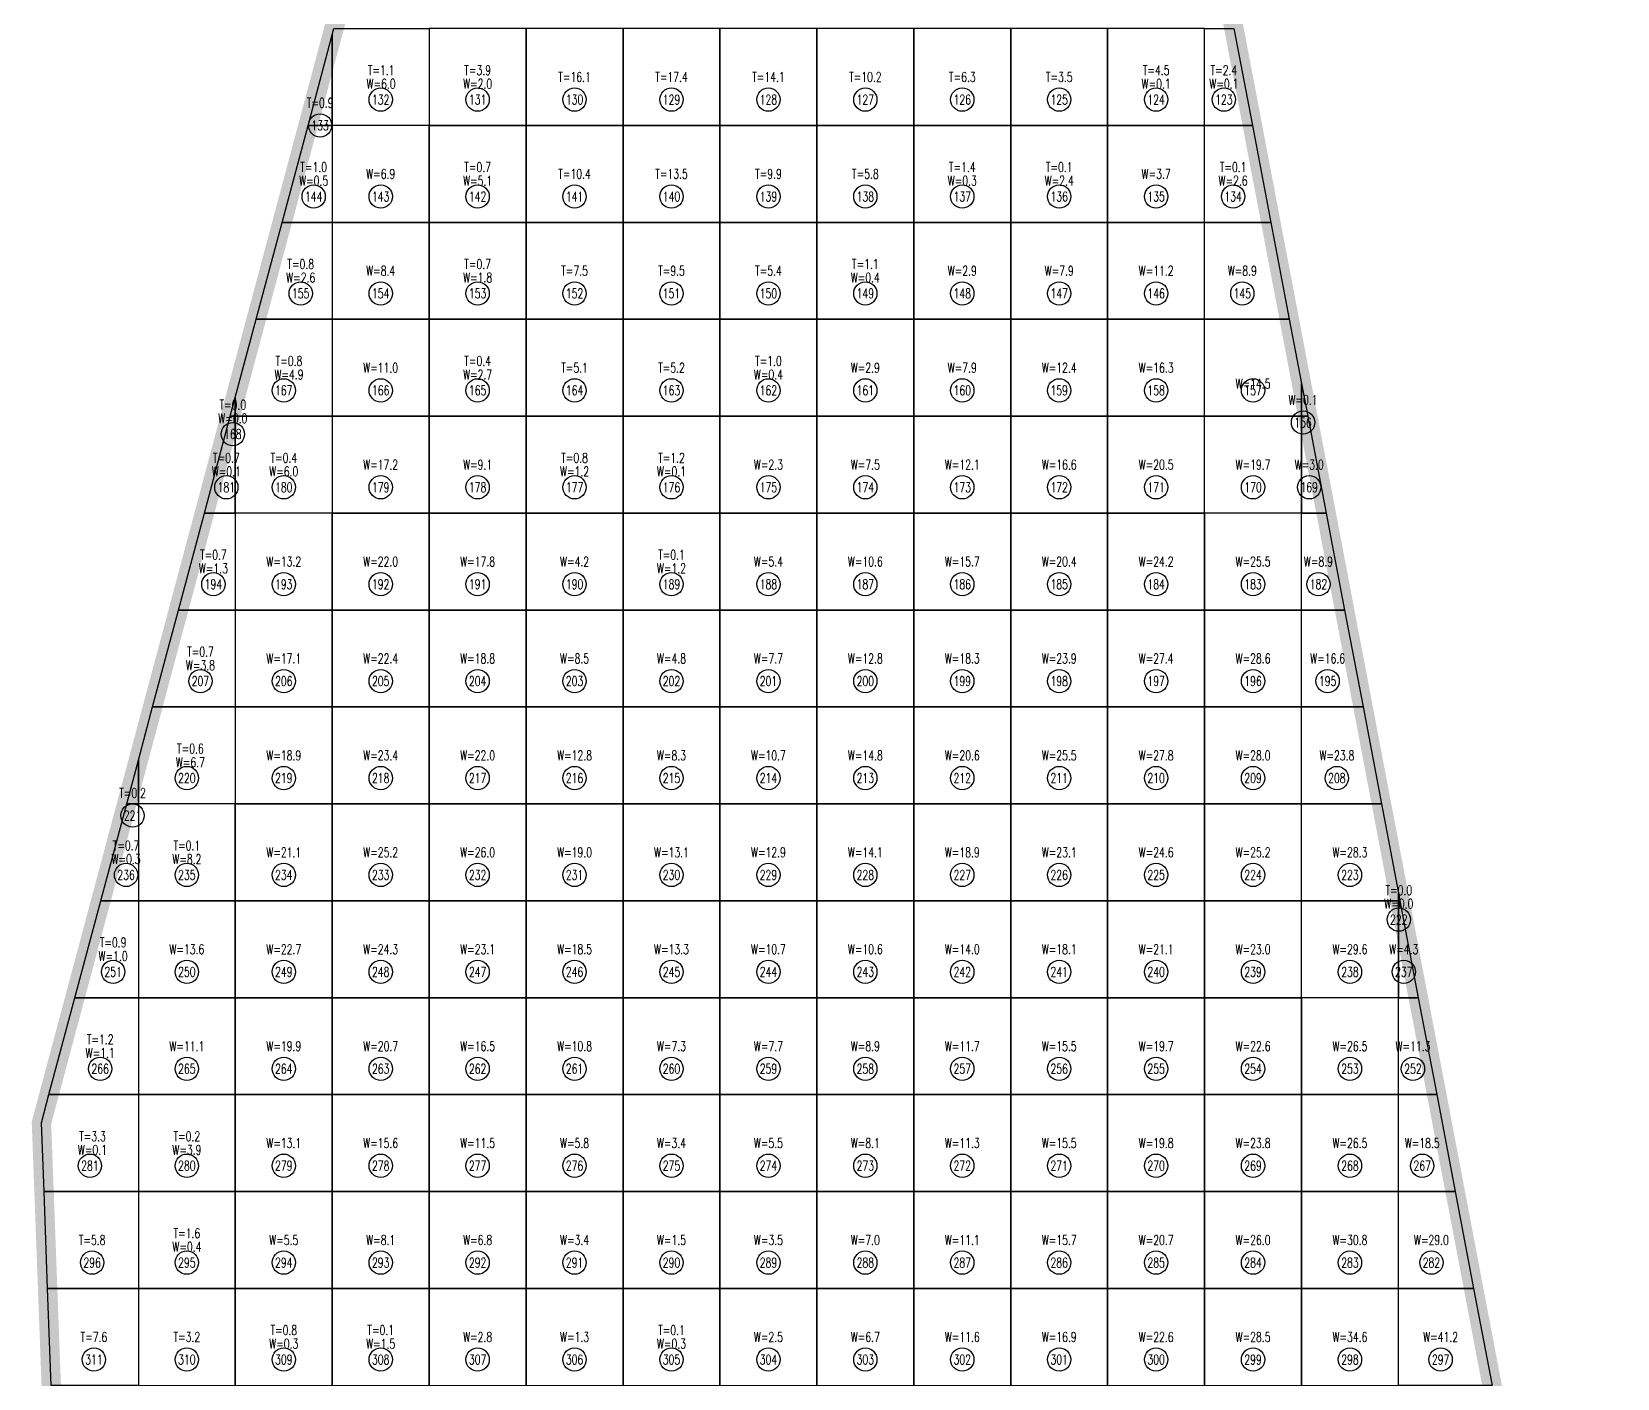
# Model space of a CAD drawing. Extents: x 4283 to 40403, y 1134 to 1764.
# Drawn here: x 28067.52 to 28106.47, y 1604.12 to 1637.2 of the extents above; entities that cross this region are included whole.
import ezdxf
from ezdxf.enums import TextEntityAlignment as Align

# ---------------------------------------------------------------- set-up
doc = ezdxf.new("R2010")
doc.units = 0
for name, color, linetype in [('tdz_1-6方格网', 2, 'Continuous'), ('tdz_1-6方格网计算', 7, 'Continuous'), ('tdz_格田', 6, 'Continuous')]:
    doc.layers.add(name, color=color, linetype=linetype)
doc.styles.add('GLandNum', font='txt_____.ttf', dxfattribs={"width": 0.7, "height": 0.5})

msp = doc.modelspace()

# ---------------------------------------------------------------- linework, layer by layer
at = {"layer": 'tdz_1-6方格网', "linetype": 'Continuous'}
for points in [[(28074.905, 1637.119, 1621.792), (28074.905, 1634.894, 1622.056), (28074.311, 1634.894, 1621.929)], [(28074.947, 1637.275, 1621.782), (28077.286, 1637.275, 1621.752), (28077.286, 1634.894, 1622.241), (28074.905, 1634.894, 1622.056), (28074.905, 1637.119, 1621.792)], [(28077.286, 1637.275, 1621.752), (28077.286, 1634.894, 1622.241), (28079.667, 1634.894, 1621.48), (28079.667, 1637.275, 1621.253)], [(28079.667, 1637.275, 1621.253), (28079.667, 1634.894, 1621.48), (28082.048, 1634.894, 1621.137), (28082.048, 1637.275, 1620.964)], [(28082.048, 1637.275, 1620.964), (28082.048, 1634.894, 1621.137), (28084.429, 1634.894, 1620.981), (28084.429, 1637.275, 1620.816)], [(28084.429, 1637.275, 1620.816), (28084.429, 1634.894, 1620.981), (28086.81, 1634.894, 1620.846), (28086.81, 1637.275, 1620.68)], [(28086.81, 1637.275, 1620.68), (28086.81, 1634.894, 1620.846), (28089.191, 1634.894, 1620.712), (28089.191, 1637.275, 1620.546)], [(28089.191, 1637.275, 1620.546), (28089.191, 1634.894, 1620.712), (28091.572, 1634.894, 1620.587), (28091.572, 1637.275, 1620.405)], [(28091.572, 1637.275, 1620.405), (28091.572, 1634.894, 1620.587), (28093.953, 1634.894, 1620.456), (28093.953, 1637.275, 1620.143)], [(28093.953, 1637.275, 1620.143), (28093.953, 1634.894, 1620.456), (28096.334, 1634.894, 1620.2), (28096.334, 1637.275, 1619.844)], [(28096.334, 1637.275, 1619.844), (28097.056, 1637.275, 1619.812), (28097.509, 1634.894, 1620.055), (28096.334, 1634.894, 1620.2)], [(28074.311, 1634.894, 1621.929), (28074.905, 1634.894, 1622.056), (28074.905, 1632.513, 1622.31), (28073.675, 1632.513, 1622.074)], [(28074.905, 1634.894, 1622.056), (28074.905, 1632.513, 1622.31), (28077.286, 1632.513, 1622.105), (28077.286, 1634.894, 1622.241)], [(28077.286, 1634.894, 1622.241), (28077.286, 1632.513, 1622.105), (28079.667, 1632.513, 1621.722), (28079.667, 1634.894, 1621.48)], [(28079.667, 1634.894, 1621.48), (28079.667, 1632.513, 1621.722), (28082.048, 1632.513, 1621.284), (28082.048, 1634.894, 1621.137)], [(28082.048, 1634.894, 1621.137), (28082.048, 1632.513, 1621.284), (28084.429, 1632.513, 1621.149), (28084.429, 1634.894, 1620.981)], [(28084.429, 1634.894, 1620.981), (28084.429, 1632.513, 1621.149), (28086.81, 1632.513, 1621.02), (28086.81, 1634.894, 1620.846)], [(28086.81, 1634.894, 1620.846), (28086.81, 1632.513, 1621.02), (28089.191, 1632.513, 1620.896), (28089.191, 1634.894, 1620.712)], [(28089.191, 1634.894, 1620.712), (28089.191, 1632.513, 1620.896), (28091.572, 1632.513, 1620.772), (28091.572, 1634.894, 1620.587)], [(28091.572, 1634.894, 1620.587), (28091.572, 1632.513, 1620.772), (28093.953, 1632.513, 1620.65), (28093.953, 1634.894, 1620.456)], [(28093.953, 1634.894, 1620.456), (28093.953, 1632.513, 1620.65), (28096.334, 1632.513, 1620.46), (28096.334, 1634.894, 1620.2)], [(28096.334, 1634.894, 1620.2), (28097.509, 1634.894, 1620.055), (28097.962, 1632.513, 1620.209), (28096.334, 1632.513, 1620.46)], [(28073.675, 1632.513, 1622.074), (28074.905, 1632.513, 1622.31), (28074.905, 1630.132, 1622.53), (28073.038, 1630.132, 1622.22)], [(28074.905, 1632.513, 1622.31), (28074.905, 1630.132, 1622.53), (28077.286, 1630.132, 1622.126), (28077.286, 1632.513, 1622.105)], [(28077.286, 1632.513, 1622.105), (28077.286, 1630.132, 1622.126), (28079.667, 1630.132, 1621.733), (28079.667, 1632.513, 1621.722)], [(28079.667, 1632.513, 1621.722), (28079.667, 1630.132, 1621.733), (28082.048, 1630.132, 1621.453), (28082.048, 1632.513, 1621.284)], [(28082.048, 1632.513, 1621.284), (28082.048, 1630.132, 1621.453), (28084.429, 1630.132, 1621.324), (28084.429, 1632.513, 1621.149)], [(28084.429, 1632.513, 1621.149), (28084.429, 1630.132, 1621.324), (28086.81, 1630.132, 1621.198), (28086.81, 1632.513, 1621.02)], [(28086.81, 1632.513, 1621.02), (28086.81, 1630.132, 1621.198), (28089.191, 1630.132, 1621.075), (28089.191, 1632.513, 1620.896)], [(28089.191, 1632.513, 1620.896), (28089.191, 1630.132, 1621.075), (28091.572, 1630.132, 1620.951), (28091.572, 1632.513, 1620.772)], [(28091.572, 1632.513, 1620.772), (28091.572, 1630.132, 1620.951), (28093.953, 1630.132, 1620.826), (28093.953, 1632.513, 1620.65)], [(28093.953, 1632.513, 1620.65), (28093.953, 1630.132, 1620.826), (28096.334, 1630.132, 1620.685), (28096.334, 1632.513, 1620.46)], [(28096.334, 1632.513, 1620.46), (28097.962, 1632.513, 1620.209), (28098.414, 1630.132, 1620.363), (28096.334, 1630.132, 1620.685)], [(28073.038, 1630.132, 1622.22), (28074.905, 1630.132, 1622.53), (28074.905, 1627.751, 1622.613), (28072.525, 1627.751, 1622.396), (28072.525, 1628.21, 1622.339)], [(28074.905, 1630.132, 1622.53), (28074.905, 1627.751, 1622.613), (28077.286, 1627.751, 1622.353), (28077.286, 1630.132, 1622.126)], [(28077.286, 1630.132, 1622.126), (28077.286, 1627.751, 1622.353), (28079.667, 1627.751, 1621.928), (28079.667, 1630.132, 1621.733)], [(28079.667, 1630.132, 1621.733), (28079.667, 1627.751, 1621.928), (28082.048, 1627.751, 1621.62), (28082.048, 1630.132, 1621.453)], [(28082.048, 1630.132, 1621.453), (28082.048, 1627.751, 1621.62), (28084.429, 1627.751, 1621.496), (28084.429, 1630.132, 1621.324)], [(28084.429, 1630.132, 1621.324), (28084.429, 1627.751, 1621.496), (28086.81, 1627.751, 1621.37), (28086.81, 1630.132, 1621.198)], [(28086.81, 1630.132, 1621.198), (28086.81, 1627.751, 1621.37), (28089.191, 1627.751, 1621.244), (28089.191, 1630.132, 1621.075)], [(28089.191, 1630.132, 1621.075), (28089.191, 1627.751, 1621.244), (28091.572, 1627.751, 1621.121), (28091.572, 1630.132, 1620.951)], [(28091.572, 1630.132, 1620.951), (28091.572, 1627.751, 1621.121), (28093.953, 1627.751, 1621), (28093.953, 1630.132, 1620.826)], [(28093.953, 1630.132, 1620.826), (28093.953, 1627.751, 1621), (28096.334, 1627.751, 1620.855), (28096.334, 1630.132, 1620.685)], [(28098.715, 1628.552, 1620.465), (28098.715, 1627.751, 1620.515), (28096.334, 1627.751, 1620.855), (28096.334, 1630.132, 1620.685), (28098.414, 1630.132, 1620.363)], [(28098.867, 1627.751, 1620.517), (28098.715, 1627.751, 1620.515), (28098.715, 1628.552, 1620.465)], [(28072.525, 1628.21, 1622.339), (28072.525, 1627.751, 1622.396), (28072.402, 1627.751, 1622.367)], [(28072.402, 1627.751, 1622.367), (28072.525, 1627.751, 1622.396), (28072.525, 1625.37, 1622.695), (28071.766, 1625.37, 1622.513)], [(28072.525, 1625.37, 1622.695), (28072.525, 1627.751, 1622.396), (28074.905, 1627.751, 1622.613), (28074.905, 1625.37, 1622.777)], [(28074.905, 1627.751, 1622.613), (28074.905, 1625.37, 1622.777), (28077.286, 1625.37, 1622.708), (28077.286, 1627.751, 1622.353)], [(28077.286, 1627.751, 1622.353), (28077.286, 1625.37, 1622.708), (28079.667, 1625.37, 1622.181), (28079.667, 1627.751, 1621.928)], [(28079.667, 1627.751, 1621.928), (28079.667, 1625.37, 1622.181), (28082.048, 1625.37, 1621.782), (28082.048, 1627.751, 1621.62)], [(28082.048, 1627.751, 1621.62), (28082.048, 1625.37, 1621.782), (28084.429, 1625.37, 1621.629), (28084.429, 1627.751, 1621.496)], [(28084.429, 1627.751, 1621.496), (28084.429, 1625.37, 1621.629), (28086.81, 1625.37, 1621.521), (28086.81, 1627.751, 1621.37)], [(28086.81, 1627.751, 1621.37), (28086.81, 1625.37, 1621.521), (28089.191, 1625.37, 1621.413), (28089.191, 1627.751, 1621.244)], [(28089.191, 1627.751, 1621.244), (28089.191, 1625.37, 1621.413), (28091.572, 1625.37, 1621.288), (28091.572, 1627.751, 1621.121)], [(28091.572, 1627.751, 1621.121), (28091.572, 1625.37, 1621.288), (28093.953, 1625.37, 1621.161), (28093.953, 1627.751, 1621)], [(28093.953, 1627.751, 1621), (28093.953, 1625.37, 1621.161), (28096.334, 1625.37, 1621.02), (28096.334, 1627.751, 1620.855)], [(28096.334, 1625.37, 1621.02), (28096.334, 1627.751, 1620.855), (28098.715, 1627.751, 1620.515), (28098.715, 1625.37, 1620.758)], [(28098.715, 1627.751, 1620.515), (28098.867, 1627.751, 1620.517), (28099.32, 1625.37, 1620.671), (28098.715, 1625.37, 1620.758)], [(28071.766, 1625.37, 1622.513), (28072.525, 1625.37, 1622.695), (28072.525, 1622.989, 1622.967), (28071.129, 1622.989, 1622.659)], [(28072.525, 1625.37, 1622.695), (28072.525, 1622.989, 1622.967), (28074.905, 1622.989, 1622.894), (28074.905, 1625.37, 1622.777)], [(28074.905, 1625.37, 1622.777), (28074.905, 1622.989, 1622.894), (28077.286, 1622.989, 1622.79), (28077.286, 1625.37, 1622.708)], [(28077.286, 1625.37, 1622.708), (28077.286, 1622.989, 1622.79), (28079.667, 1622.989, 1622.334), (28079.667, 1625.37, 1622.181)], [(28079.667, 1625.37, 1622.181), (28079.667, 1622.989, 1622.334), (28082.048, 1622.989, 1621.919), (28082.048, 1625.37, 1621.782)], [(28082.048, 1625.37, 1621.782), (28082.048, 1622.989, 1621.919), (28084.429, 1622.989, 1621.767), (28084.429, 1625.37, 1621.629)], [(28084.429, 1625.37, 1621.629), (28084.429, 1622.989, 1621.767), (28086.81, 1622.989, 1621.657), (28086.81, 1625.37, 1621.521)], [(28086.81, 1625.37, 1621.521), (28086.81, 1622.989, 1621.657), (28089.191, 1622.989, 1621.545), (28089.191, 1625.37, 1621.413)], [(28089.191, 1625.37, 1621.413), (28089.191, 1622.989, 1621.545), (28091.572, 1622.989, 1621.448), (28091.572, 1625.37, 1621.288)], [(28091.572, 1625.37, 1621.288), (28091.572, 1622.989, 1621.448), (28093.953, 1622.989, 1621.32), (28093.953, 1625.37, 1621.161)], [(28093.953, 1625.37, 1621.161), (28093.953, 1622.989, 1621.32), (28096.334, 1622.989, 1621.172), (28096.334, 1625.37, 1621.02)], [(28096.334, 1625.37, 1621.02), (28096.334, 1622.989, 1621.172), (28098.715, 1622.989, 1620.987), (28098.715, 1625.37, 1620.758)], [(28098.715, 1625.37, 1620.758), (28099.32, 1625.37, 1620.671), (28099.773, 1622.989, 1620.825), (28098.715, 1622.989, 1620.987)], [(28071.129, 1622.989, 1622.659), (28072.525, 1622.989, 1622.967), (28072.525, 1620.608, 1623.12), (28070.493, 1620.608, 1622.805)], [(28072.525, 1622.989, 1622.967), (28072.525, 1620.608, 1623.12), (28074.905, 1620.608, 1622.999), (28074.905, 1622.989, 1622.894)], [(28074.905, 1622.989, 1622.894), (28074.905, 1620.608, 1622.999), (28077.286, 1620.608, 1622.874), (28077.286, 1622.989, 1622.79)], [(28077.286, 1622.989, 1622.79), (28077.286, 1620.608, 1622.874), (28079.667, 1620.608, 1622.446), (28079.667, 1622.989, 1622.334)], [(28079.667, 1622.989, 1622.334), (28079.667, 1620.608, 1622.446), (28082.048, 1620.608, 1622.13), (28082.048, 1622.989, 1621.919)], [(28082.048, 1622.989, 1621.919), (28082.048, 1620.608, 1622.13), (28084.429, 1620.608, 1621.9), (28084.429, 1622.989, 1621.767)], [(28084.429, 1622.989, 1621.767), (28084.429, 1620.608, 1621.9), (28086.81, 1620.608, 1621.78), (28086.81, 1622.989, 1621.657)], [(28086.81, 1622.989, 1621.657), (28086.81, 1620.608, 1621.78), (28089.191, 1620.608, 1621.674), (28089.191, 1622.989, 1621.545)], [(28089.191, 1622.989, 1621.545), (28089.191, 1620.608, 1621.674), (28091.572, 1620.608, 1621.577), (28091.572, 1622.989, 1621.448)], [(28091.572, 1622.989, 1621.448), (28091.572, 1620.608, 1621.577), (28093.953, 1620.608, 1621.491), (28093.953, 1622.989, 1621.32)], [(28093.953, 1622.989, 1621.32), (28093.953, 1620.608, 1621.491), (28096.334, 1620.608, 1621.284), (28096.334, 1622.989, 1621.172)], [(28096.334, 1622.989, 1621.172), (28096.334, 1620.608, 1621.284), (28098.715, 1620.608, 1621.083), (28098.715, 1622.989, 1620.987)], [(28098.715, 1622.989, 1620.987), (28099.773, 1622.989, 1620.825), (28100.226, 1620.608, 1620.972), (28098.715, 1620.608, 1621.083)], [(28070.493, 1620.608, 1622.805), (28072.525, 1620.608, 1623.12), (28072.525, 1618.228, 1623.228), (28070.144, 1618.228, 1623.02), (28070.144, 1619.302, 1622.885)], [(28072.525, 1620.608, 1623.12), (28072.525, 1618.228, 1623.228), (28074.905, 1618.228, 1623.125), (28074.905, 1620.608, 1622.999)], [(28074.905, 1620.608, 1622.999), (28074.905, 1618.228, 1623.125), (28077.286, 1618.228, 1622.987), (28077.286, 1620.608, 1622.874)], [(28077.286, 1620.608, 1622.874), (28077.286, 1618.228, 1622.987), (28079.667, 1618.228, 1622.733), (28079.667, 1620.608, 1622.446)], [(28079.667, 1620.608, 1622.446), (28079.667, 1618.228, 1622.733), (28082.048, 1618.228, 1622.201), (28082.048, 1620.608, 1622.13)], [(28082.048, 1620.608, 1622.13), (28082.048, 1618.228, 1622.201), (28084.429, 1618.228, 1622.1), (28084.429, 1620.608, 1621.9)], [(28084.429, 1620.608, 1621.9), (28084.429, 1618.228, 1622.1), (28086.81, 1618.228, 1621.904), (28086.81, 1620.608, 1621.78)], [(28086.81, 1620.608, 1621.78), (28086.81, 1618.228, 1621.904), (28089.191, 1618.228, 1621.804), (28089.191, 1620.608, 1621.674)], [(28089.191, 1620.608, 1621.674), (28089.191, 1618.228, 1621.804), (28091.572, 1618.228, 1621.714), (28091.572, 1620.608, 1621.577)], [(28091.572, 1620.608, 1621.577), (28091.572, 1618.228, 1621.714), (28093.953, 1618.228, 1621.532), (28093.953, 1620.608, 1621.491)], [(28093.953, 1620.608, 1621.491), (28093.953, 1618.228, 1621.532), (28096.334, 1618.228, 1621.345), (28096.334, 1620.608, 1621.284)], [(28096.334, 1620.608, 1621.284), (28096.334, 1618.228, 1621.345), (28098.715, 1618.228, 1621.125), (28098.715, 1620.608, 1621.083)], [(28098.715, 1620.608, 1621.083), (28100.226, 1620.608, 1620.972), (28100.678, 1618.228, 1621.087), (28098.715, 1618.228, 1621.125)], [(28070.144, 1619.302, 1622.885), (28070.144, 1618.228, 1623.02), (28069.856, 1618.228, 1622.951)], [(28069.856, 1618.228, 1622.951), (28070.144, 1618.228, 1623.02), (28070.144, 1615.847, 1623.319), (28069.22, 1615.847, 1623.097)], [(28070.144, 1618.228, 1623.02), (28070.144, 1615.847, 1623.319), (28072.525, 1615.847, 1623.383), (28072.525, 1618.228, 1623.228)], [(28072.525, 1618.228, 1623.228), (28072.525, 1615.847, 1623.383), (28074.905, 1615.847, 1623.261), (28074.905, 1618.228, 1623.125)], [(28074.905, 1618.228, 1623.125), (28074.905, 1615.847, 1623.261), (28077.286, 1615.847, 1623.1), (28077.286, 1618.228, 1622.987)], [(28077.286, 1618.228, 1622.987), (28077.286, 1615.847, 1623.1), (28079.667, 1615.847, 1622.883), (28079.667, 1618.228, 1622.733)], [(28079.667, 1618.228, 1622.733), (28079.667, 1615.847, 1622.883), (28082.048, 1615.847, 1622.517), (28082.048, 1618.228, 1622.201)], [(28082.048, 1618.228, 1622.201), (28082.048, 1615.847, 1622.517), (28084.429, 1615.847, 1622.231), (28084.429, 1618.228, 1622.1)], [(28084.429, 1618.228, 1622.1), (28084.429, 1615.847, 1622.231), (28086.81, 1615.847, 1621.966), (28086.81, 1618.228, 1621.904)], [(28086.81, 1618.228, 1621.904), (28086.81, 1615.847, 1621.966), (28089.191, 1615.847, 1621.785), (28089.191, 1618.228, 1621.804)], [(28089.191, 1618.228, 1621.804), (28089.191, 1615.847, 1621.785), (28091.572, 1615.847, 1621.696), (28091.572, 1618.228, 1621.714)], [(28091.572, 1618.228, 1621.714), (28091.572, 1615.847, 1621.696), (28093.953, 1615.847, 1621.537), (28093.953, 1618.228, 1621.532)], [(28093.953, 1618.228, 1621.532), (28093.953, 1615.847, 1621.537), (28096.334, 1615.847, 1621.354), (28096.334, 1618.228, 1621.345)], [(28096.334, 1618.228, 1621.345), (28096.334, 1615.847, 1621.354), (28098.715, 1615.847, 1621.155), (28098.715, 1618.228, 1621.125)], [(28101.096, 1616.032, 1621.192), (28101.096, 1615.847, 1621.199), (28098.715, 1615.847, 1621.155), (28098.715, 1618.228, 1621.125), (28100.678, 1618.228, 1621.087)], [(28101.131, 1615.847, 1621.201), (28101.096, 1615.847, 1621.199), (28101.096, 1616.032, 1621.192)], [(28069.22, 1615.847, 1623.097), (28070.144, 1615.847, 1623.319), (28070.144, 1613.466, 1623.417), (28068.584, 1613.466, 1623.243)], [(28070.144, 1615.847, 1623.319), (28070.144, 1613.466, 1623.417), (28072.525, 1613.466, 1623.488), (28072.525, 1615.847, 1623.383)], [(28072.525, 1615.847, 1623.383), (28072.525, 1613.466, 1623.488), (28074.905, 1613.466, 1623.338), (28074.905, 1615.847, 1623.261)], [(28074.905, 1615.847, 1623.261), (28074.905, 1613.466, 1623.338), (28077.286, 1613.466, 1623.058), (28077.286, 1615.847, 1623.1)], [(28077.286, 1615.847, 1623.1), (28077.286, 1613.466, 1623.058), (28079.667, 1613.466, 1622.79), (28079.667, 1615.847, 1622.883)], [(28079.667, 1615.847, 1622.883), (28079.667, 1613.466, 1622.79), (28082.048, 1613.466, 1622.464), (28082.048, 1615.847, 1622.517)], [(28082.048, 1615.847, 1622.517), (28082.048, 1613.466, 1622.464), (28084.429, 1613.466, 1622.205), (28084.429, 1615.847, 1622.231)], [(28084.429, 1615.847, 1622.231), (28084.429, 1613.466, 1622.205), (28086.81, 1613.466, 1621.985), (28086.81, 1615.847, 1621.966)], [(28086.81, 1615.847, 1621.966), (28086.81, 1613.466, 1621.985), (28089.191, 1613.466, 1621.815), (28089.191, 1615.847, 1621.785)], [(28089.191, 1615.847, 1621.785), (28089.191, 1613.466, 1621.815), (28091.572, 1613.466, 1621.679), (28091.572, 1615.847, 1621.696)], [(28091.572, 1615.847, 1621.696), (28091.572, 1613.466, 1621.679), (28093.953, 1613.466, 1621.543), (28093.953, 1615.847, 1621.537)], [(28093.953, 1615.847, 1621.537), (28093.953, 1613.466, 1621.543), (28096.334, 1613.466, 1621.414), (28096.334, 1615.847, 1621.354)], [(28096.334, 1615.847, 1621.354), (28096.334, 1613.466, 1621.414), (28098.715, 1613.466, 1621.241), (28098.715, 1615.847, 1621.155)], [(28098.715, 1613.466, 1621.241), (28098.715, 1615.847, 1621.155), (28101.096, 1615.847, 1621.199), (28101.096, 1613.466, 1621.239)], [(28101.096, 1615.847, 1621.199), (28101.131, 1615.847, 1621.201), (28101.584, 1613.466, 1621.315), (28101.096, 1613.466, 1621.239)], [(28068.584, 1613.466, 1623.243), (28070.144, 1613.466, 1623.417), (28070.144, 1611.085, 1623.446), (28067.947, 1611.085, 1623.389)], [(28070.144, 1613.466, 1623.417), (28070.144, 1611.085, 1623.446), (28072.525, 1611.085, 1623.42), (28072.525, 1613.466, 1623.488)], [(28072.525, 1613.466, 1623.488), (28072.525, 1611.085, 1623.42), (28074.905, 1611.085, 1623.365), (28074.905, 1613.466, 1623.338)], [(28074.905, 1613.466, 1623.338), (28074.905, 1611.085, 1623.365), (28077.286, 1611.085, 1623.072), (28077.286, 1613.466, 1623.058)], [(28077.286, 1613.466, 1623.058), (28077.286, 1611.085, 1623.072), (28079.667, 1611.085, 1622.761), (28079.667, 1613.466, 1622.79)], [(28079.667, 1613.466, 1622.79), (28079.667, 1611.085, 1622.761), (28082.048, 1611.085, 1622.401), (28082.048, 1613.466, 1622.464)], [(28082.048, 1613.466, 1622.464), (28082.048, 1611.085, 1622.401), (28084.429, 1611.085, 1622.244), (28084.429, 1613.466, 1622.205)], [(28084.429, 1613.466, 1622.205), (28084.429, 1611.085, 1622.244), (28086.81, 1611.085, 1622.076), (28086.81, 1613.466, 1621.985)], [(28086.81, 1613.466, 1621.985), (28086.81, 1611.085, 1622.076), (28089.191, 1611.085, 1621.898), (28089.191, 1613.466, 1621.815)], [(28089.191, 1613.466, 1621.815), (28089.191, 1611.085, 1621.898), (28091.572, 1611.085, 1621.76), (28091.572, 1613.466, 1621.679)], [(28091.572, 1613.466, 1621.679), (28091.572, 1611.085, 1621.76), (28093.953, 1611.085, 1621.632), (28093.953, 1613.466, 1621.543)], [(28093.953, 1613.466, 1621.543), (28093.953, 1611.085, 1621.632), (28096.334, 1611.085, 1621.506), (28096.334, 1613.466, 1621.414)], [(28096.334, 1613.466, 1621.414), (28096.334, 1611.085, 1621.506), (28098.715, 1611.085, 1621.325), (28098.715, 1613.466, 1621.241)], [(28098.715, 1613.466, 1621.241), (28098.715, 1611.085, 1621.325), (28101.096, 1611.085, 1621.144), (28101.096, 1613.466, 1621.239)], [(28101.096, 1613.466, 1621.239), (28101.584, 1613.466, 1621.315), (28102.037, 1611.085, 1621.43), (28101.096, 1611.085, 1621.144)], [(28067.947, 1611.085, 1623.389), (28070.144, 1611.085, 1623.446), (28070.144, 1608.704, 1623.391), (28067.826, 1608.704, 1623.453), (28067.763, 1610.393, 1623.431)], [(28070.144, 1611.085, 1623.446), (28070.144, 1608.704, 1623.391), (28072.525, 1608.704, 1623.36), (28072.525, 1611.085, 1623.42)], [(28072.525, 1611.085, 1623.42), (28072.525, 1608.704, 1623.36), (28074.905, 1608.704, 1623.3), (28074.905, 1611.085, 1623.365)], [(28074.905, 1611.085, 1623.365), (28074.905, 1608.704, 1623.3), (28077.286, 1608.704, 1623.063), (28077.286, 1611.085, 1623.072)], [(28077.286, 1611.085, 1623.072), (28077.286, 1608.704, 1623.063), (28079.667, 1608.704, 1622.763), (28079.667, 1611.085, 1622.761)], [(28079.667, 1611.085, 1622.761), (28079.667, 1608.704, 1622.763), (28082.048, 1608.704, 1622.46), (28082.048, 1611.085, 1622.401)], [(28082.048, 1611.085, 1622.401), (28082.048, 1608.704, 1622.46), (28084.429, 1608.704, 1622.266), (28084.429, 1611.085, 1622.244)], [(28084.429, 1611.085, 1622.244), (28084.429, 1608.704, 1622.266), (28086.81, 1608.704, 1622.116), (28086.81, 1611.085, 1622.076)], [(28086.81, 1611.085, 1622.076), (28086.81, 1608.704, 1622.116), (28089.191, 1608.704, 1621.973), (28089.191, 1611.085, 1621.898)], [(28089.191, 1611.085, 1621.898), (28089.191, 1608.704, 1621.973), (28091.572, 1608.704, 1621.849), (28091.572, 1611.085, 1621.76)], [(28091.572, 1611.085, 1621.76), (28091.572, 1608.704, 1621.849), (28093.953, 1608.704, 1621.722), (28093.953, 1611.085, 1621.632)], [(28093.953, 1611.085, 1621.632), (28093.953, 1608.704, 1621.722), (28096.334, 1608.704, 1621.6), (28096.334, 1611.085, 1621.506)], [(28096.334, 1611.085, 1621.506), (28096.334, 1608.704, 1621.6), (28098.715, 1608.704, 1621.497), (28098.715, 1611.085, 1621.325)], [(28098.715, 1611.085, 1621.325), (28098.715, 1608.704, 1621.497), (28101.096, 1608.704, 1621.338), (28101.096, 1611.085, 1621.144)], [(28101.096, 1611.085, 1621.144), (28102.037, 1611.085, 1621.43), (28102.49, 1608.704, 1621.543), (28101.096, 1608.704, 1621.338)], [(28067.826, 1608.704, 1623.453), (28070.144, 1608.704, 1623.391), (28070.144, 1606.323, 1623.46), (28067.914, 1606.323, 1623.484)], [(28070.144, 1608.704, 1623.391), (28070.144, 1606.323, 1623.46), (28072.525, 1606.323, 1623.35), (28072.525, 1608.704, 1623.36)], [(28072.525, 1608.704, 1623.36), (28072.525, 1606.323, 1623.35), (28074.905, 1606.323, 1623.204), (28074.905, 1608.704, 1623.3)], [(28074.905, 1608.704, 1623.3), (28074.905, 1606.323, 1623.204), (28077.286, 1606.323, 1623.015), (28077.286, 1608.704, 1623.063)], [(28077.286, 1608.704, 1623.063), (28077.286, 1606.323, 1623.015), (28079.667, 1606.323, 1622.81), (28079.667, 1608.704, 1622.763)], [(28079.667, 1608.704, 1622.763), (28079.667, 1606.323, 1622.81), (28082.048, 1606.323, 1622.527), (28082.048, 1608.704, 1622.46)], [(28082.048, 1608.704, 1622.46), (28082.048, 1606.323, 1622.527), (28084.429, 1606.323, 1622.331), (28084.429, 1608.704, 1622.266)], [(28084.429, 1608.704, 1622.266), (28084.429, 1606.323, 1622.331), (28086.81, 1606.323, 1622.185), (28086.81, 1608.704, 1622.116)], [(28086.81, 1608.704, 1622.116), (28086.81, 1606.323, 1622.185), (28089.191, 1606.323, 1622.058), (28089.191, 1608.704, 1621.973)], [(28089.191, 1608.704, 1621.973), (28089.191, 1606.323, 1622.058), (28091.572, 1606.323, 1621.937), (28091.572, 1608.704, 1621.849)], [(28091.572, 1608.704, 1621.849), (28091.572, 1606.323, 1621.937), (28093.953, 1606.323, 1621.827), (28093.953, 1608.704, 1621.722)], [(28093.953, 1608.704, 1621.722), (28093.953, 1606.323, 1621.827), (28096.334, 1606.323, 1621.731), (28096.334, 1608.704, 1621.6)], [(28096.334, 1608.704, 1621.6), (28096.334, 1606.323, 1621.731), (28098.715, 1606.323, 1621.622), (28098.715, 1608.704, 1621.497)], [(28098.715, 1608.704, 1621.497), (28098.715, 1606.323, 1621.622), (28101.096, 1606.323, 1621.523), (28101.096, 1608.704, 1621.338)], [(28101.096, 1608.704, 1621.338), (28102.49, 1608.704, 1621.543), (28102.942, 1606.323, 1621.658), (28101.096, 1606.323, 1621.523)], [(28067.914, 1606.323, 1623.484), (28070.144, 1606.323, 1623.46), (28070.144, 1603.942, 1623.51), (28068.003, 1603.942, 1623.515)], [(28070.144, 1606.323, 1623.46), (28070.144, 1603.942, 1623.51), (28072.525, 1603.942, 1623.365), (28072.525, 1606.323, 1623.35)], [(28072.525, 1606.323, 1623.35), (28072.525, 1603.942, 1623.365), (28074.905, 1603.942, 1623.201), (28074.905, 1606.323, 1623.204)], [(28074.905, 1606.323, 1623.204), (28074.905, 1603.942, 1623.201), (28077.286, 1603.942, 1623.03), (28077.286, 1606.323, 1623.015)], [(28077.286, 1606.323, 1623.015), (28077.286, 1603.942, 1623.03), (28079.667, 1603.942, 1622.845), (28079.667, 1606.323, 1622.81)], [(28079.667, 1606.323, 1622.81), (28079.667, 1603.942, 1622.845), (28082.048, 1603.942, 1622.589), (28082.048, 1606.323, 1622.527)], [(28082.048, 1606.323, 1622.527), (28082.048, 1603.942, 1622.589), (28084.429, 1603.942, 1622.399), (28084.429, 1606.323, 1622.331)], [(28084.429, 1606.323, 1622.331), (28084.429, 1603.942, 1622.399), (28086.81, 1603.942, 1622.265), (28086.81, 1606.323, 1622.185)], [(28086.81, 1606.323, 1622.185), (28086.81, 1603.942, 1622.265), (28089.191, 1603.942, 1622.156), (28089.191, 1606.323, 1622.058)], [(28089.191, 1606.323, 1622.058), (28089.191, 1603.942, 1622.156), (28091.572, 1603.942, 1622.053), (28091.572, 1606.323, 1621.937)], [(28091.572, 1606.323, 1621.937), (28091.572, 1603.942, 1622.053), (28093.953, 1603.942, 1621.957), (28093.953, 1606.323, 1621.827)], [(28093.953, 1606.323, 1621.827), (28093.953, 1603.942, 1621.957), (28096.334, 1603.942, 1621.861), (28096.334, 1606.323, 1621.731)], [(28096.334, 1606.323, 1621.731), (28096.334, 1603.942, 1621.861), (28098.715, 1603.942, 1621.777), (28098.715, 1606.323, 1621.622)], [(28098.715, 1606.323, 1621.622), (28098.715, 1603.942, 1621.777), (28101.096, 1603.942, 1621.707), (28101.096, 1606.323, 1621.523)], [(28101.096, 1606.323, 1621.523), (28102.942, 1606.323, 1621.658), (28103.395, 1603.942, 1621.772), (28101.096, 1603.942, 1621.707)]]:
    msp.add_polyline3d(points, close=True, dxfattribs=at)
at = {"layer": 'tdz_1-6方格网计算', "color": 7}
for centre in [(28076.096, 1635.529), (28078.477, 1635.529), (28080.858, 1635.529), (28083.239, 1635.529), (28085.62, 1635.529), (28088.001, 1635.529), (28090.382, 1635.529), (28092.763, 1635.529), (28095.144, 1635.529), (28096.808, 1635.529), (28074.608, 1634.895), (28074.449, 1633.148), (28076.096, 1633.148), (28078.477, 1633.148), (28080.858, 1633.148), (28083.239, 1633.148), (28085.62, 1633.148), (28088.001, 1633.148), (28090.382, 1633.148), (28092.763, 1633.148), (28095.144, 1633.148), (28097.035, 1633.148), (28074.131, 1630.767), (28076.096, 1630.767), (28078.477, 1630.767), (28080.858, 1630.767), (28083.239, 1630.767), (28085.62, 1630.767), (28088.001, 1630.767), (28090.382, 1630.767), (28092.763, 1630.767), (28095.144, 1630.767), (28097.261, 1630.767), (28073.715, 1628.386), (28076.096, 1628.386), (28078.477, 1628.386), (28080.858, 1628.386), (28083.239, 1628.386), (28085.62, 1628.386), (28088.001, 1628.386), (28090.382, 1628.386), (28092.763, 1628.386), (28095.144, 1628.386), (28097.525, 1628.386), (28098.753, 1627.596), (28072.463, 1627.311), (28072.304, 1626.005), (28073.715, 1626.005), (28076.096, 1626.005), (28078.477, 1626.005), (28080.858, 1626.005), (28083.239, 1626.005), (28085.62, 1626.005), (28088.001, 1626.005), (28090.382, 1626.005), (28092.763, 1626.005), (28095.144, 1626.005), (28097.525, 1626.005), (28098.904, 1626.005), (28071.986, 1623.624), (28073.715, 1623.624), (28076.096, 1623.624), (28078.477, 1623.624), (28080.858, 1623.624), (28083.239, 1623.624), (28085.62, 1623.624), (28088.001, 1623.624), (28090.382, 1623.624), (28092.763, 1623.624), (28095.144, 1623.624), (28097.525, 1623.624), (28099.131, 1623.624), (28071.668, 1621.243), (28073.715, 1621.243), (28076.096, 1621.243), (28078.477, 1621.243), (28080.858, 1621.243), (28083.239, 1621.243), (28085.62, 1621.243), (28088.001, 1621.243), (28090.382, 1621.243), (28092.763, 1621.243), (28095.144, 1621.243), (28097.525, 1621.243), (28099.357, 1621.243), (28071.334, 1618.862), (28073.715, 1618.862), (28076.096, 1618.862), (28078.477, 1618.862), (28080.858, 1618.862), (28083.239, 1618.862), (28085.62, 1618.862), (28088.001, 1618.862), (28090.382, 1618.862), (28092.763, 1618.862), (28095.144, 1618.862), (28097.525, 1618.862), (28099.584, 1618.862), (28070, 1617.941), (28069.841, 1616.482), (28071.334, 1616.482), (28073.715, 1616.482), (28076.096, 1616.482), (28078.477, 1616.482), (28080.858, 1616.482), (28083.239, 1616.482), (28085.62, 1616.482), (28088.001, 1616.482), (28090.382, 1616.482), (28092.763, 1616.482), (28095.144, 1616.482), (28097.525, 1616.482), (28099.905, 1616.482), (28101.105, 1615.384), (28069.523, 1614.101), (28071.334, 1614.101), (28073.715, 1614.101), (28076.096, 1614.101), (28078.477, 1614.101), (28080.858, 1614.101), (28083.239, 1614.101), (28085.62, 1614.101), (28088.001, 1614.101), (28090.382, 1614.101), (28092.763, 1614.101), (28095.144, 1614.101), (28097.525, 1614.101), (28099.905, 1614.101), (28101.227, 1614.101), (28069.205, 1611.72), (28071.334, 1611.72), (28073.715, 1611.72), (28076.096, 1611.72), (28078.477, 1611.72), (28080.858, 1611.72), (28083.239, 1611.72), (28085.62, 1611.72), (28088.001, 1611.72), (28090.382, 1611.72), (28092.763, 1611.72), (28095.144, 1611.72), (28097.525, 1611.72), (28099.905, 1611.72), (28101.453, 1611.72), (28068.953, 1609.339), (28071.334, 1609.339), (28073.715, 1609.339), (28076.096, 1609.339), (28078.477, 1609.339), (28080.858, 1609.339), (28083.239, 1609.339), (28085.62, 1609.339), (28088.001, 1609.339), (28090.382, 1609.339), (28092.763, 1609.339), (28095.144, 1609.339), (28097.525, 1609.339), (28099.905, 1609.339), (28101.68, 1609.339), (28069.007, 1606.958), (28071.334, 1606.958), (28073.715, 1606.958), (28076.096, 1606.958), (28078.477, 1606.958), (28080.858, 1606.958), (28083.239, 1606.958), (28085.62, 1606.958), (28088.001, 1606.958), (28090.382, 1606.958), (28092.763, 1606.958), (28095.144, 1606.958), (28097.525, 1606.958), (28099.905, 1606.958), (28101.906, 1606.958), (28069.051, 1604.577), (28071.334, 1604.577), (28073.715, 1604.577), (28076.096, 1604.577), (28078.477, 1604.577), (28080.858, 1604.577), (28083.239, 1604.577), (28085.62, 1604.577), (28088.001, 1604.577), (28090.382, 1604.577), (28092.763, 1604.577), (28095.144, 1604.577), (28097.525, 1604.577), (28099.905, 1604.577), (28102.132, 1604.577)]:
    msp.add_circle(centre, 0.286, dxfattribs=at)
at = {"layer": 'tdz_格田', "linetype": 'Continuous', "const_width": 0.476}
msp.add_lwpolyline([(28106.218, 1572.989), (28068.399, 1593.303), (28067.763, 1610.393), (28076.346, 1642.509), (28077.002, 1671.725), (28079.993, 1670.484), (28091.444, 1666.785), (28105.405, 1593.374), (28106.218, 1572.989)], close=True, dxfattribs=at)

# ---------------------------------------------------------------- texts
at = {"layer": 'tdz_1-6方格网计算', "color": 2, "style": 'GLandNum', "width": 0.7}
for s, p in [('T=1.1', (28076.106, 1636.251)), ('T=3.9', (28078.477, 1636.251)), ('T=4.5', (28095.144, 1636.251)), ('T=2.4', (28096.808, 1636.251)), ('T=16.1', (28080.858, 1636.085)), ('T=17.4', (28083.239, 1636.085)), ('T=14.1', (28085.62, 1636.085)), ('T=10.2', (28088.001, 1636.085)), ('T=6.3', (28090.382, 1636.085)), ('T=3.5', (28092.763, 1636.085)), ('T=0.9', (28074.608, 1635.45)), ('T=1.0', (28074.449, 1633.87)), ('T=0.7', (28078.477, 1633.87)), ('T=1.4', (28090.382, 1633.87)), ('T=0.1', (28092.763, 1633.87)), ('T=0.1', (28097.035, 1633.87)), ('T=10.4', (28080.858, 1633.704)), ('T=13.5', (28083.239, 1633.704)), ('T=9.9', (28085.62, 1633.704)), ('T=5.8', (28088.001, 1633.704)), ('T=0.8', (28074.131, 1631.489)), ('T=0.7', (28078.477, 1631.489)), ('T=1.1', (28088.001, 1631.489)), ('T=7.5', (28080.858, 1631.323)), ('T=9.5', (28083.239, 1631.323)), ('T=5.4', (28085.62, 1631.323)), ('T=0.8', (28073.843, 1629.108)), ('T=0.4', (28078.477, 1629.108)), ('T=1.0', (28085.62, 1629.108)), ('T=5.1', (28080.858, 1628.942)), ('T=5.2', (28083.239, 1628.942)), ('T=0.0', (28072.463, 1628.033)), ('T=0.7', (28072.304, 1626.728)), ('T=0.4', (28073.715, 1626.728)), ('T=0.8', (28080.858, 1626.728)), ('T=1.2', (28083.239, 1626.728)), ('T=0.7', (28071.986, 1624.347)), ('T=0.1', (28083.239, 1624.347)), ('T=0.7', (28071.668, 1621.966)), ('T=0.6', (28071.421, 1619.585)), ('T=0.2', (28070, 1618.496)), ('T=0.7', (28069.841, 1617.204)), ('T=0.1', (28071.334, 1617.204)), ('T=0.0', (28101.105, 1616.106)), ('T=0.9', (28069.523, 1614.823)), ('T=1.2', (28069.205, 1612.442)), ('T=3.3', (28069.015, 1610.061)), ('T=0.2', (28071.334, 1610.061)), ('T=5.8', (28069.007, 1607.513)), ('T=1.6', (28071.334, 1607.68)), ('T=7.6', (28069.051, 1605.132)), ('T=3.2', (28071.334, 1605.132)), ('T=0.8', (28073.715, 1605.299)), ('T=0.1', (28076.096, 1605.299)), ('T=0.1', (28083.239, 1605.299))]:
    msp.add_text(s, height=0.2381, dxfattribs=at).set_placement(p, align=Align.MIDDLE_CENTER)
at = {"layer": 'tdz_1-6方格网计算', "color": 173, "style": 'GLandNum', "width": 0.7}
for s, p in [('W=6.0', (28076.106, 1635.918)), ('W=2.0', (28078.477, 1635.918)), ('W=0.1', (28095.144, 1635.918)), ('W=0.1', (28096.808, 1635.918)), ('W=0.5', (28074.449, 1633.537)), ('W=6.9', (28076.096, 1633.704)), ('W=5.1', (28078.477, 1633.537)), ('W=0.3', (28090.382, 1633.537)), ('W=2.4', (28092.763, 1633.537)), ('W=3.7', (28095.144, 1633.704)), ('W=2.6', (28097.035, 1633.537)), ('W=2.6', (28074.131, 1631.156)), ('W=8.4', (28076.096, 1631.323)), ('W=1.8', (28078.477, 1631.156)), ('W=0.4', (28088.001, 1631.156)), ('W=2.9', (28090.382, 1631.323)), ('W=7.9', (28092.763, 1631.323)), ('W=11.2', (28095.144, 1631.323)), ('W=8.9', (28097.261, 1631.323)), ('W=4.9', (28073.843, 1628.775)), ('W=11.0', (28076.096, 1628.942)), ('W=2.7', (28078.477, 1628.775)), ('W=0.4', (28085.62, 1628.775)), ('W=2.9', (28088.001, 1628.942)), ('W=7.9', (28090.382, 1628.942)), ('W=12.4', (28092.763, 1628.942)), ('W=16.3', (28095.144, 1628.942)), ('W=14.5', (28097.525, 1628.547)), ('W=0.1', (28098.753, 1628.152)), ('W=0.0', (28072.463, 1627.699)), ('W=0.1', (28072.304, 1626.394)), ('W=6.0', (28073.715, 1626.394)), ('W=17.2', (28076.096, 1626.561)), ('W=9.1', (28078.477, 1626.561)), ('W=1.2', (28080.858, 1626.394)), ('W=0.1', (28083.239, 1626.394)), ('W=2.3', (28085.62, 1626.561)), ('W=7.5', (28088.001, 1626.561)), ('W=12.1', (28090.382, 1626.561)), ('W=16.6', (28092.763, 1626.561)), ('W=20.5', (28095.144, 1626.561)), ('W=19.7', (28097.525, 1626.561)), ('W=3.0', (28098.904, 1626.561)), ('W=13.2', (28073.715, 1624.18)), ('W=22.0', (28076.096, 1624.18)), ('W=17.8', (28078.477, 1624.18)), ('W=4.2', (28080.858, 1624.18)), ('W=5.4', (28085.62, 1624.18)), ('W=10.6', (28088.001, 1624.18)), ('W=15.7', (28090.382, 1624.18)), ('W=20.4', (28092.763, 1624.18)), ('W=24.2', (28095.144, 1624.18)), ('W=25.5', (28097.525, 1624.18)), ('W=8.9', (28099.131, 1624.18)), ('W=1.3', (28071.986, 1624.013)), ('W=1.2', (28083.239, 1624.013)), ('W=17.1', (28073.715, 1621.799)), ('W=22.4', (28076.096, 1621.799)), ('W=18.8', (28078.477, 1621.799)), ('W=8.5', (28080.858, 1621.799)), ('W=4.8', (28083.239, 1621.799)), ('W=7.7', (28085.62, 1621.799)), ('W=12.8', (28088.001, 1621.799)), ('W=18.3', (28090.382, 1621.799)), ('W=23.9', (28092.763, 1621.799)), ('W=27.4', (28095.144, 1621.799)), ('W=28.6', (28097.525, 1621.799)), ('W=16.6', (28099.357, 1621.799)), ('W=3.8', (28071.668, 1621.632)), ('W=18.9', (28073.715, 1619.418)), ('W=23.4', (28076.096, 1619.418)), ('W=22.0', (28078.477, 1619.418)), ('W=12.8', (28080.858, 1619.418)), ('W=8.3', (28083.239, 1619.418)), ('W=10.7', (28085.62, 1619.418)), ('W=14.8', (28088.001, 1619.418)), ('W=20.6', (28090.382, 1619.418)), ('W=25.5', (28092.763, 1619.418)), ('W=27.8', (28095.144, 1619.418)), ('W=28.0', (28097.525, 1619.418)), ('W=23.8', (28099.584, 1619.418)), ('W=6.7', (28071.421, 1619.251)), ('W=21.1', (28073.715, 1617.037)), ('W=25.2', (28076.096, 1617.037)), ('W=26.0', (28078.477, 1617.037)), ('W=19.0', (28080.858, 1617.037)), ('W=13.1', (28083.239, 1617.037)), ('W=12.9', (28085.62, 1617.037)), ('W=14.1', (28088.001, 1617.037)), ('W=18.9', (28090.382, 1617.037)), ('W=23.1', (28092.763, 1617.037)), ('W=24.6', (28095.144, 1617.037)), ('W=25.2', (28097.525, 1617.037)), ('W=28.3', (28099.905, 1617.037)), ('W=0.3', (28069.841, 1616.87)), ('W=8.2', (28071.334, 1616.87)), ('W=0.0', (28101.105, 1615.773)), ('W=1.0', (28069.523, 1614.489)), ('W=13.6', (28071.334, 1614.656)), ('W=22.7', (28073.715, 1614.656)), ('W=24.3', (28076.096, 1614.656)), ('W=23.1', (28078.477, 1614.656)), ('W=18.5', (28080.858, 1614.656)), ('W=13.3', (28083.239, 1614.656)), ('W=10.7', (28085.62, 1614.656)), ('W=10.6', (28088.001, 1614.656)), ('W=14.0', (28090.382, 1614.656)), ('W=18.1', (28092.763, 1614.656)), ('W=21.1', (28095.144, 1614.656)), ('W=23.0', (28097.525, 1614.656)), ('W=29.6', (28099.905, 1614.656)), ('W=4.3', (28101.227, 1614.656)), ('W=1.1', (28069.205, 1612.108)), ('W=11.1', (28071.334, 1612.275)), ('W=19.9', (28073.715, 1612.275)), ('W=20.7', (28076.096, 1612.275)), ('W=16.5', (28078.477, 1612.275)), ('W=10.8', (28080.858, 1612.275)), ('W=7.3', (28083.239, 1612.275)), ('W=7.7', (28085.62, 1612.275)), ('W=8.9', (28088.001, 1612.275)), ('W=11.7', (28090.382, 1612.275)), ('W=15.5', (28092.763, 1612.275)), ('W=19.7', (28095.144, 1612.275)), ('W=22.6', (28097.525, 1612.275)), ('W=26.5', (28099.905, 1612.275)), ('W=11.3', (28101.453, 1612.275)), ('W=0.1', (28069.015, 1609.728)), ('W=3.9', (28071.334, 1609.728)), ('W=13.1', (28073.715, 1609.894)), ('W=15.6', (28076.096, 1609.894)), ('W=11.5', (28078.477, 1609.894)), ('W=5.8', (28080.858, 1609.894)), ('W=3.4', (28083.239, 1609.894)), ('W=5.5', (28085.62, 1609.894)), ('W=8.1', (28088.001, 1609.894)), ('W=11.3', (28090.382, 1609.894)), ('W=15.5', (28092.763, 1609.894)), ('W=19.8', (28095.144, 1609.894)), ('W=23.8', (28097.525, 1609.894)), ('W=26.5', (28099.905, 1609.894)), ('W=18.5', (28101.68, 1609.894)), ('W=0.4', (28071.334, 1607.347)), ('W=5.5', (28073.715, 1607.513)), ('W=8.1', (28076.096, 1607.513)), ('W=6.8', (28078.477, 1607.513)), ('W=3.4', (28080.858, 1607.513)), ('W=1.5', (28083.239, 1607.513)), ('W=3.5', (28085.62, 1607.513)), ('W=7.0', (28088.001, 1607.513)), ('W=11.1', (28090.382, 1607.513)), ('W=15.7', (28092.763, 1607.513)), ('W=20.7', (28095.144, 1607.513)), ('W=26.0', (28097.525, 1607.513)), ('W=30.8', (28099.905, 1607.513)), ('W=29.0', (28101.906, 1607.513)), ('W=0.3', (28073.715, 1604.966)), ('W=1.5', (28076.096, 1604.966)), ('W=2.8', (28078.477, 1605.132)), ('W=1.3', (28080.858, 1605.132)), ('W=0.3', (28083.239, 1604.966)), ('W=2.5', (28085.62, 1605.132)), ('W=6.7', (28088.001, 1605.132)), ('W=11.6', (28090.382, 1605.132)), ('W=16.9', (28092.763, 1605.132)), ('W=22.6', (28095.144, 1605.132)), ('W=28.5', (28097.525, 1605.132)), ('W=34.6', (28099.905, 1605.132)), ('W=41.2', (28102.132, 1605.132))]:
    msp.add_text(s, height=0.2381, dxfattribs=at).set_placement(p, align=Align.MIDDLE_CENTER)
at = {"layer": 'tdz_1-6方格网计算', "color": 7, "style": 'GLandNum', "width": 0.7}
for s, p in [('132', (28076.096, 1635.529)), ('131', (28078.477, 1635.529)), ('130', (28080.858, 1635.529)), ('129', (28083.239, 1635.529)), ('128', (28085.62, 1635.529)), ('127', (28088.001, 1635.529)), ('126', (28090.382, 1635.529)), ('125', (28092.763, 1635.529)), ('124', (28095.144, 1635.529)), ('123', (28096.808, 1635.529)), ('133', (28074.608, 1634.895)), ('144', (28074.449, 1633.148)), ('143', (28076.096, 1633.148)), ('142', (28078.477, 1633.148)), ('141', (28080.858, 1633.148)), ('140', (28083.239, 1633.148)), ('139', (28085.62, 1633.148)), ('138', (28088.001, 1633.148)), ('137', (28090.382, 1633.148)), ('136', (28092.763, 1633.148)), ('135', (28095.144, 1633.148)), ('134', (28097.035, 1633.148)), ('155', (28074.131, 1630.767)), ('154', (28076.096, 1630.767)), ('153', (28078.477, 1630.767)), ('152', (28080.858, 1630.767)), ('151', (28083.239, 1630.767)), ('150', (28085.62, 1630.767)), ('149', (28088.001, 1630.767)), ('148', (28090.382, 1630.767)), ('147', (28092.763, 1630.767)), ('146', (28095.144, 1630.767)), ('145', (28097.261, 1630.767)), ('167', (28073.715, 1628.386)), ('166', (28076.096, 1628.386)), ('165', (28078.477, 1628.386)), ('164', (28080.858, 1628.386)), ('163', (28083.239, 1628.386)), ('162', (28085.62, 1628.386)), ('161', (28088.001, 1628.386)), ('160', (28090.382, 1628.386)), ('159', (28092.763, 1628.386)), ('158', (28095.144, 1628.386)), ('157', (28097.525, 1628.386)), ('156', (28098.753, 1627.596)), ('168', (28072.463, 1627.311)), ('181', (28072.304, 1626.005)), ('180', (28073.715, 1626.005)), ('179', (28076.096, 1626.005)), ('178', (28078.477, 1626.005)), ('177', (28080.858, 1626.005)), ('176', (28083.239, 1626.005)), ('175', (28085.62, 1626.005)), ('174', (28088.001, 1626.005)), ('173', (28090.382, 1626.005)), ('172', (28092.763, 1626.005)), ('171', (28095.144, 1626.005)), ('170', (28097.525, 1626.005)), ('169', (28098.904, 1626.005)), ('194', (28071.986, 1623.624)), ('193', (28073.715, 1623.624)), ('192', (28076.096, 1623.624)), ('191', (28078.477, 1623.624)), ('190', (28080.858, 1623.624)), ('189', (28083.239, 1623.624)), ('188', (28085.62, 1623.624)), ('187', (28088.001, 1623.624)), ('186', (28090.382, 1623.624)), ('185', (28092.763, 1623.624)), ('184', (28095.144, 1623.624)), ('183', (28097.525, 1623.624)), ('182', (28099.131, 1623.624)), ('207', (28071.668, 1621.243)), ('206', (28073.715, 1621.243)), ('205', (28076.096, 1621.243)), ('204', (28078.477, 1621.243)), ('203', (28080.858, 1621.243)), ('202', (28083.239, 1621.243)), ('201', (28085.62, 1621.243)), ('200', (28088.001, 1621.243)), ('199', (28090.382, 1621.243)), ('198', (28092.763, 1621.243)), ('197', (28095.144, 1621.243)), ('196', (28097.525, 1621.243)), ('195', (28099.357, 1621.243)), ('220', (28071.334, 1618.862)), ('219', (28073.715, 1618.862)), ('218', (28076.096, 1618.862)), ('217', (28078.477, 1618.862)), ('216', (28080.858, 1618.862)), ('215', (28083.239, 1618.862)), ('214', (28085.62, 1618.862)), ('213', (28088.001, 1618.862)), ('212', (28090.382, 1618.862)), ('211', (28092.763, 1618.862)), ('210', (28095.144, 1618.862)), ('209', (28097.525, 1618.862)), ('208', (28099.584, 1618.862)), ('221', (28070, 1617.941)), ('236', (28069.841, 1616.482)), ('235', (28071.334, 1616.482)), ('234', (28073.715, 1616.482)), ('233', (28076.096, 1616.482)), ('232', (28078.477, 1616.482)), ('231', (28080.858, 1616.482)), ('230', (28083.239, 1616.482)), ('229', (28085.62, 1616.482)), ('228', (28088.001, 1616.482)), ('227', (28090.382, 1616.482)), ('226', (28092.763, 1616.482)), ('225', (28095.144, 1616.482)), ('224', (28097.525, 1616.482)), ('223', (28099.905, 1616.482)), ('222', (28101.105, 1615.384)), ('251', (28069.523, 1614.101)), ('250', (28071.334, 1614.101)), ('249', (28073.715, 1614.101)), ('248', (28076.096, 1614.101)), ('247', (28078.477, 1614.101)), ('246', (28080.858, 1614.101)), ('245', (28083.239, 1614.101)), ('244', (28085.62, 1614.101)), ('243', (28088.001, 1614.101)), ('242', (28090.382, 1614.101)), ('241', (28092.763, 1614.101)), ('240', (28095.144, 1614.101)), ('239', (28097.525, 1614.101)), ('238', (28099.905, 1614.101)), ('237', (28101.227, 1614.101)), ('266', (28069.205, 1611.72)), ('265', (28071.334, 1611.72)), ('264', (28073.715, 1611.72)), ('263', (28076.096, 1611.72)), ('262', (28078.477, 1611.72)), ('261', (28080.858, 1611.72)), ('260', (28083.239, 1611.72)), ('259', (28085.62, 1611.72)), ('258', (28088.001, 1611.72)), ('257', (28090.382, 1611.72)), ('256', (28092.763, 1611.72)), ('255', (28095.144, 1611.72)), ('254', (28097.525, 1611.72)), ('253', (28099.905, 1611.72)), ('252', (28101.453, 1611.72)), ('281', (28068.953, 1609.339)), ('280', (28071.334, 1609.339)), ('279', (28073.715, 1609.339)), ('278', (28076.096, 1609.339)), ('277', (28078.477, 1609.339)), ('276', (28080.858, 1609.339)), ('275', (28083.239, 1609.339)), ('274', (28085.62, 1609.339)), ('273', (28088.001, 1609.339)), ('272', (28090.382, 1609.339)), ('271', (28092.763, 1609.339)), ('270', (28095.144, 1609.339)), ('269', (28097.525, 1609.339)), ('268', (28099.905, 1609.339)), ('267', (28101.68, 1609.339)), ('296', (28069.007, 1606.958)), ('295', (28071.334, 1606.958)), ('294', (28073.715, 1606.958)), ('293', (28076.096, 1606.958)), ('292', (28078.477, 1606.958)), ('291', (28080.858, 1606.958)), ('290', (28083.239, 1606.958)), ('289', (28085.62, 1606.958)), ('288', (28088.001, 1606.958)), ('287', (28090.382, 1606.958)), ('286', (28092.763, 1606.958)), ('285', (28095.144, 1606.958)), ('284', (28097.525, 1606.958)), ('283', (28099.905, 1606.958)), ('282', (28101.906, 1606.958)), ('311', (28069.051, 1604.577)), ('310', (28071.334, 1604.577)), ('309', (28073.715, 1604.577)), ('308', (28076.096, 1604.577)), ('307', (28078.477, 1604.577)), ('306', (28080.858, 1604.577)), ('305', (28083.239, 1604.577)), ('304', (28085.62, 1604.577)), ('303', (28088.001, 1604.577)), ('302', (28090.382, 1604.577)), ('301', (28092.763, 1604.577)), ('300', (28095.144, 1604.577)), ('299', (28097.525, 1604.577)), ('298', (28099.905, 1604.577)), ('297', (28102.132, 1604.577))]:
    msp.add_text(s, height=0.2381, dxfattribs=at).set_placement(p, align=Align.MIDDLE_CENTER)

doc.saveas('drawing.dxf')
